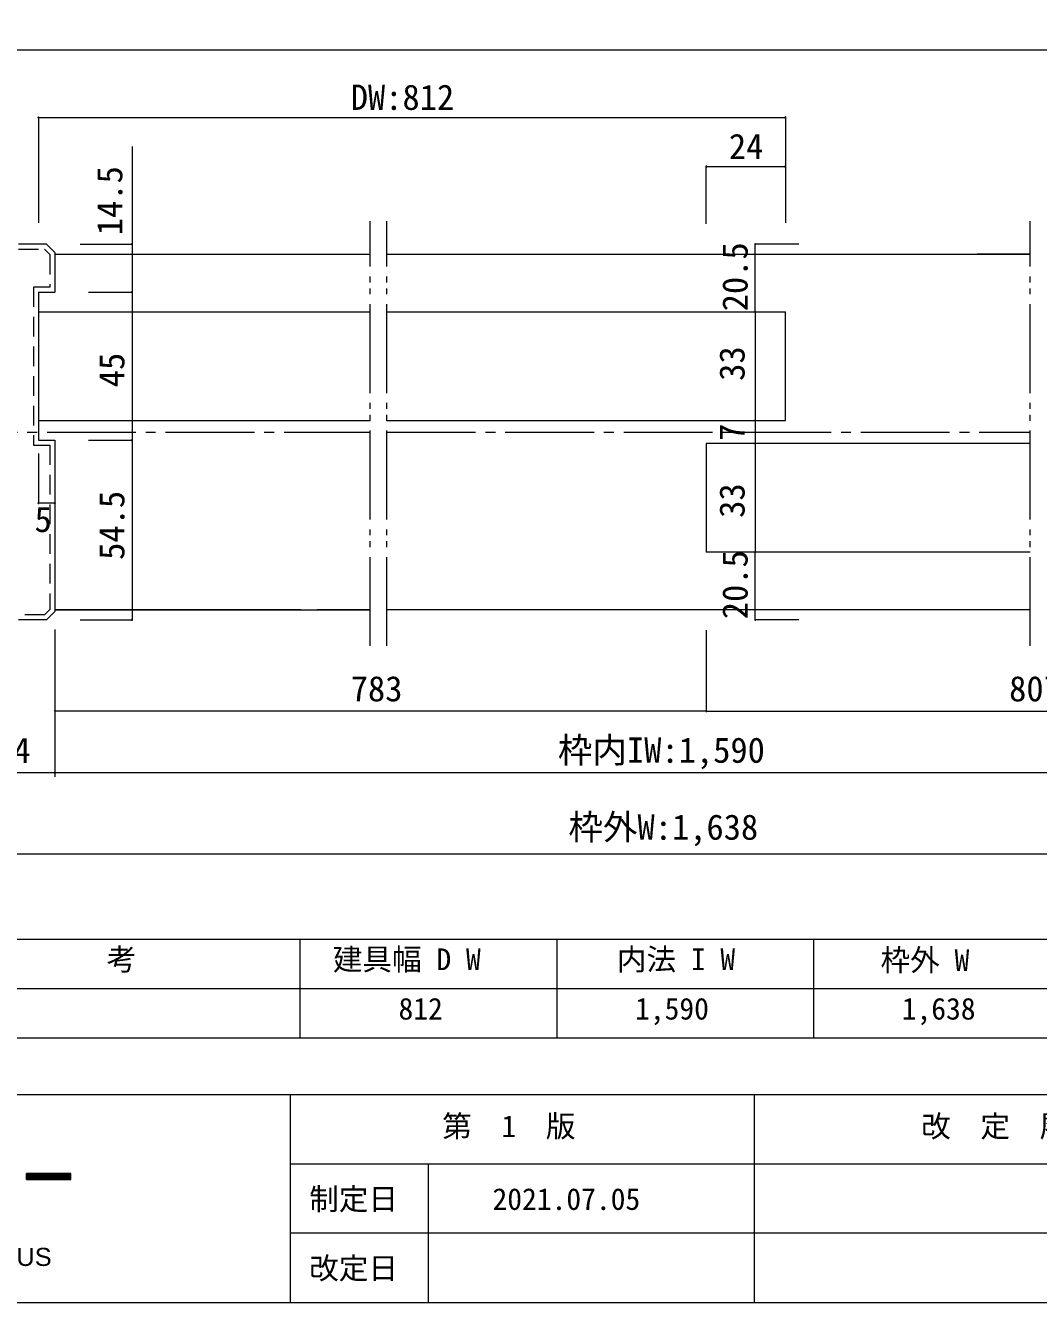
# Model space of a CAD drawing. Units: millimetres at full size, with parts at other scales. Extents: x -1985 to 2015, y -1370 to 1400.
# Drawn here: x -1443 to -417, y -1370 to -78 of the extents above; entities that cross this region are included whole.
import ezdxf
from ezdxf.enums import TextEntityAlignment as Align

# ---------------------------------------------------------------- set-up
doc = ezdxf.new("R2010")
doc.units = ezdxf.units.MM
doc.header["$LTSCALE"] = 10
for name, pattern in [('CHAIN2', [12, 9, -1, 1, -1]), ('DOUBLE_CHAIN2', [12.8, 9, -1, 0.6, -0.6, 0.6, -1]), ('USER9', [3, 2, -1])]:
    doc.linetypes.add(name, pattern=pattern)
for name, color, linetype, lineweight in [('1-0_H-SYM', 7, 'Continuous', 20), ('1-1_0', 7, 'Continuous', 20), ('2-0_18', 7, 'Continuous', 20), ('8-0', 7, 'Continuous', 9)]:
    doc.layers.add(name, color=color, linetype=linetype, lineweight=lineweight)
doc.layers.add('9-0', color=7, linetype='Continuous')
doc.styles.add('AR ADGothicJP Medium', font='')
doc.styles.add('ＭＳ ゴシック', font='')
doc.styles.get('AR ADGothicJP Medium').set_extended_font_data('AR ADGothicJP Medium')
doc.styles.get('ＭＳ ゴシック').set_extended_font_data('MS Gothic')

msp = doc.modelspace()

# ---------------------------------------------------------------- linework, layer by layer
at = {"layer": '1-0_H-SYM'}
for p, q in [((395, -102.5), (-1935, -102.5)), ((395, -102.5), (-1935, -102.5)), ((395, -1002.5), (-1935, -1002.5))]:
    msp.add_line(p, q, dxfattribs=at)
at = {"layer": '1-1_0'}
for p, q in [((395, -102.5), (-1935, -102.5)), ((395, -102.5), (-1935, -102.5)), ((395, -1002.5), (-1935, -1002.5)), ((395, -1002.5), (-1935, -1002.5)), ((-1165, -1002.5), (-1165, -1102.5)), ((-905, -1002.5), (-905, -1102.5)), ((-645, -1002.5), (-645, -1102.5)), ((395, -1052.5), (-1935, -1052.5)), ((395, -1102.5), (-1935, -1102.5)), ((2015, -1160), (-1985, -1160)), ((-1175, -1160), (-1175, -1370)), ((-705, -1160), (-705, -1370)), ((2015, -1230), (-1175, -1230)), ((-1035, -1230), (-1035, -1370)), ((75, -1300), (-1175, -1300))]:
    msp.add_line(p, q, dxfattribs=at)
msp.add_lwpolyline([(-1985, -1370), (2015, -1370), (2015, 1400), (-1985, 1400)], close=True, dxfattribs=at)
at = {"layer": '2-0_18', "color": 4, "lineweight": 9}
for p, q in [((-1429.8, -170.56), (-1429.8, -277.35)), ((-1429.8, -170.56), (-673.5, -170.56)), ((-673.5, -170.56), (-673.5, -277.35)), ((-1334.99, -199.85), (-1334.99, -347.27)), ((-1387.39, -298.93), (-1334.99, -298.93)), ((-659.91, -298.93), (-703.98, -298.93)), ((-703.98, -367.27), (-703.98, -298.93)), ((-1379.06, -347.27), (-1334.99, -347.27)), ((-1379.06, -347.27), (-1334.99, -347.27)), ((-1334.99, -347.27), (-1334.99, -678.93)), ((-703.98, -367.27), (-703.98, -610.6)), ((-1334.99, -400.6), (-1334.99, -678.93)), ((-1379.06, -497.27), (-1334.99, -497.27)), ((-659.91, -610.6), (-708.15, -610.6)), ((-659.91, -610.6), (-708.15, -610.6)), ((-1387.39, -678.93), (-1334.99, -678.93)), ((-1413.13, -688.93), (-1413.13, -837.89)), ((-753.5, -689.41), (-753.5, -771.37)), ((-753.5, -771.37), (-1413.13, -771.37)), ((-753.5, -771.37), (-673.5, -771.37)), ((-673.5, -771.37), (-159.89, -771.37)), ((-1493.13, -833.73), (-1413.13, -833.73)), ((-1413.13, -833.73), (-159.89, -833.73)), ((-1493.13, -915.74), (-79.89, -915.74))]:
    msp.add_line(p, q, dxfattribs=at)
at = {"layer": '2-0_18', "linetype": 'DOUBLE_CHAIN2'}
for p, q in [((-1093.8, -705.51), (-1093.8, -275.4)), ((-1077.13, -705.51), (-1077.13, -275.4)), ((-425.54, -705.51), (-425.54, -275.4))]:
    msp.add_line(p, q, dxfattribs=at)
at = {"layer": '2-0_18'}
for p, q in [((-1421.47, -298.93), (-1449.8, -298.93)), ((-1413.13, -307.27), (-1421.47, -298.93)), ((-1413.13, -307.27), (-1413.13, -347.27)), ((-1413.13, -308.93), (-1093.8, -308.93)), ((-1077.13, -308.93), (-425.54, -308.93)), ((-425.54, -308.93), (-479.23, -308.93)), ((-1429.8, -347.27), (-1413.13, -347.27)), ((-1429.8, -347.27), (-1429.8, -497.27)), ((-1429.8, -367.27), (-1429.8, -477.27)), ((-1429.8, -367.27), (-1093.8, -367.27)), ((-1077.13, -367.27), (-673.5, -367.27)), ((-673.5, -477.27), (-673.5, -367.27)), ((-1429.8, -477.27), (-1093.8, -477.27)), ((-1077.13, -477.27), (-673.5, -477.27)), ((-1429.8, -497.27), (-1413.13, -497.27)), ((-1413.13, -497.27), (-1413.13, -670.6)), ((-425.54, -500.6), (-736.83, -500.6)), ((-1429.8, -510.71), (-1429.8, -561.37)), ((-1413.13, -560.85), (-1429.8, -560.85)), ((-425.54, -610.6), (-753.5, -610.6)), ((-425.54, -610.6), (-736.83, -610.6)), ((-1413.13, -670.6), (-1421.47, -678.93)), ((-1413.13, -670.6), (-1421.47, -678.93)), ((-1413.13, -668.93), (-1093.8, -668.93)), ((-1164.15, -668.93), (-1413.13, -668.93)), ((-1093.8, -668.93), (-1147.49, -668.93)), ((-425.54, -668.93), (-1077.13, -668.93)), ((-425.54, -668.93), (-1077.13, -668.93)), ((-1421.47, -678.93), (-1449.8, -678.93))]:
    msp.add_line(p, q, dxfattribs=at)
at = {"layer": '2-0_18', "color": 4, "linetype": 'CHAIN2', "lineweight": 9}
for p, q in [((-1541.07, -488.94), (-1093.8, -488.94)), ((-1077.13, -488.93), (-425.54, -488.93))]:
    msp.add_line(p, q, dxfattribs=at)
at = {"layer": '2-0_18', "color": 4, "lineweight": 9}
for points in [[(-753.5, -278.1), (-753.5, -220.34), (-673.5, -220.34)], [(-659.91, -678.93), (-703.98, -678.93), (-703.98, -610.6)]]:
    msp.add_lwpolyline(points, dxfattribs=at)
at = {"layer": '2-0_18', "linetype": 'USER9'}
msp.add_lwpolyline([(-1449.8, -303.93), (-1423.54, -303.93), (-1418.13, -309.34), (-1418.13, -342.27), (-1434.8, -342.27), (-1434.8, -502.27), (-1418.13, -502.27), (-1418.13, -668.53), (-1423.54, -673.93), (-1449.8, -673.93)], dxfattribs=at)
at = {"layer": '2-0_18'}
msp.add_lwpolyline([(-425.54, -500.6), (-753.5, -500.6), (-753.5, -610.6)], dxfattribs=at)
at = {"layer": '2-0_18', "color": 4, "lineweight": 9}
for centre, start, end in [((-1429.8, -170.56), 0, 180), ((-1429.8, -170.56), 180, 0), ((-673.5, -170.56), 0, 180), ((-673.5, -170.56), 180, 0), ((-753.5, -220.34), 0, 180), ((-753.5, -220.34), 180, 0), ((-673.5, -220.34), 0, 180), ((-673.5, -220.34), 180, 0), ((-1334.99, -298.93), 90, 270), ((-1334.99, -298.93), 270, 90), ((-703.98, -298.93), 90, 270), ((-703.98, -298.93), 90, 270), ((-703.98, -298.93), 270, 90), ((-703.98, -298.93), 270, 90), ((-1334.99, -347.27), 90, 270), ((-1334.99, -347.27), 90, 270), ((-1334.99, -347.27), 270, 90), ((-1334.99, -347.27), 270, 90), ((-703.98, -367.27), 0, 180), ((-703.98, -367.27), 0, 180), ((-703.98, -367.27), 90, 270), ((-703.98, -367.27), 90, 270), ((-703.98, -367.27), 180, 0), ((-703.98, -367.27), 180, 0), ((-703.98, -367.27), 270, 90), ((-703.98, -367.27), 270, 90), ((-703.98, -477.27), 0, 180), ((-703.98, -477.27), 0, 180), ((-703.98, -477.27), 180, 0), ((-703.98, -477.27), 180, 0), ((-1334.99, -497.27), 90, 270), ((-1334.99, -497.27), 270, 90), ((-703.98, -500.6), 0, 180), ((-703.98, -500.6), 0, 180), ((-703.98, -500.6), 180, 0), ((-703.98, -500.6), 180, 0), ((-703.98, -610.6), 90, 270), ((-703.98, -610.6), 90, 270), ((-703.98, -610.6), 270, 90), ((-703.98, -610.6), 270, 90), ((-1334.99, -678.93), 90, 270), ((-1334.99, -678.93), 90, 270), ((-1334.99, -678.93), 270, 90), ((-1334.99, -678.93), 270, 90), ((-703.98, -678.93), 90, 270), ((-703.98, -678.93), 90, 270), ((-703.98, -678.93), 270, 90), ((-703.98, -678.93), 270, 90), ((-1413.13, -771.37), 0, 180), ((-753.5, -771.37), 0, 180), ((-753.5, -771.37), 0, 180), ((-753.5, -771.37), 180, 0), ((-753.5, -771.37), 180, 0), ((-1413.13, -833.73), 0, 180), ((-1413.13, -833.73), 180, 0)]:
    msp.add_arc(centre, 0.521, start, end, dxfattribs=at)
at = {"layer": '2-0_18'}
for centre, start, end in [((-1429.8, -560.85), 90, 270), ((-1429.8, -560.85), 270, 90), ((-1413.13, -560.85), 90, 270), ((-1413.13, -560.85), 270, 90)]:
    msp.add_arc(centre, 0.521, start, end, dxfattribs=at)
at = {"layer": '8-0', "lineweight": 20}
for p, q in [((-1396.81, -1239.55), (-1441.81, -1239.55)), ((-1441.81, -1245.55), (-1441.81, -1239.55)), ((-1396.81, -1245.55), (-1396.81, -1239.55)), ((-1396.81, -1245.55), (-1441.81, -1245.55))]:
    msp.add_line(p, q, dxfattribs=at)
at = {"layer": '8-0'}
for p, q in [((-1441.81, -1239.65), (-1396.81, -1239.65)), ((-1441.81, -1239.75), (-1396.81, -1239.75)), ((-1441.81, -1239.85), (-1396.81, -1239.85)), ((-1441.81, -1239.95), (-1396.81, -1239.95)), ((-1441.81, -1240.05), (-1396.81, -1240.05)), ((-1441.81, -1240.15), (-1396.81, -1240.15)), ((-1441.81, -1240.25), (-1396.81, -1240.25)), ((-1441.81, -1240.35), (-1396.81, -1240.35)), ((-1441.81, -1240.45), (-1396.81, -1240.45)), ((-1441.81, -1240.55), (-1396.81, -1240.55)), ((-1441.81, -1240.65), (-1396.81, -1240.65)), ((-1441.81, -1240.75), (-1396.81, -1240.75)), ((-1441.81, -1240.85), (-1396.81, -1240.85)), ((-1441.81, -1240.95), (-1396.81, -1240.95)), ((-1441.81, -1241.05), (-1396.81, -1241.05)), ((-1441.81, -1241.15), (-1396.81, -1241.15)), ((-1441.81, -1241.25), (-1396.81, -1241.25)), ((-1441.81, -1241.35), (-1396.81, -1241.35)), ((-1441.81, -1241.45), (-1396.81, -1241.45)), ((-1441.81, -1241.55), (-1396.81, -1241.55)), ((-1441.81, -1241.65), (-1396.81, -1241.65)), ((-1441.81, -1241.75), (-1396.81, -1241.75)), ((-1441.81, -1241.85), (-1396.81, -1241.85)), ((-1441.81, -1241.95), (-1396.81, -1241.95)), ((-1441.81, -1242.05), (-1396.81, -1242.05)), ((-1441.81, -1242.15), (-1396.81, -1242.15)), ((-1441.81, -1242.25), (-1396.81, -1242.25)), ((-1441.81, -1242.35), (-1396.81, -1242.35)), ((-1441.81, -1242.45), (-1396.81, -1242.45)), ((-1441.81, -1242.55), (-1396.81, -1242.55)), ((-1441.81, -1242.65), (-1396.81, -1242.65)), ((-1441.81, -1242.75), (-1396.81, -1242.75)), ((-1441.81, -1242.85), (-1396.81, -1242.85)), ((-1441.81, -1242.95), (-1396.81, -1242.95)), ((-1441.81, -1243.05), (-1396.81, -1243.05)), ((-1441.81, -1243.15), (-1396.81, -1243.15)), ((-1441.81, -1243.25), (-1396.81, -1243.25)), ((-1441.81, -1243.35), (-1396.81, -1243.35)), ((-1441.81, -1243.45), (-1396.81, -1243.45)), ((-1441.81, -1243.55), (-1396.81, -1243.55)), ((-1441.81, -1243.65), (-1396.81, -1243.65)), ((-1441.81, -1243.75), (-1396.81, -1243.75)), ((-1441.81, -1243.85), (-1396.81, -1243.85)), ((-1441.81, -1243.95), (-1396.81, -1243.95)), ((-1441.81, -1244.05), (-1396.81, -1244.05)), ((-1441.81, -1244.15), (-1396.81, -1244.15)), ((-1441.81, -1244.25), (-1396.81, -1244.25)), ((-1441.81, -1244.35), (-1396.81, -1244.35)), ((-1441.81, -1244.45), (-1396.81, -1244.45)), ((-1441.81, -1244.55), (-1396.81, -1244.55)), ((-1441.81, -1244.65), (-1396.81, -1244.65)), ((-1441.81, -1244.75), (-1396.81, -1244.75)), ((-1441.81, -1244.85), (-1396.81, -1244.85)), ((-1441.81, -1244.95), (-1396.81, -1244.95)), ((-1441.81, -1245.05), (-1396.81, -1245.05)), ((-1441.81, -1245.15), (-1396.81, -1245.15)), ((-1441.81, -1245.25), (-1396.81, -1245.25)), ((-1441.81, -1245.35), (-1396.81, -1245.35)), ((-1441.81, -1245.45), (-1396.81, -1245.45)), ((-1441.81, -1245.55), (-1396.81, -1245.55))]:
    msp.add_line(p, q, dxfattribs=at)

# ---------------------------------------------------------------- texts
at = {"layer": '1-1_0', "style": 'ＭＳ ゴシック'}
for s, p in [('備\u3000\u3000\u3000\u3000\u3000\u3000考', (-1570.54, -1040.24)), ('建具幅 D W', (-1131.7, -1040.24)), ('内法 I W', (-844.13, -1040.24)), ('枠外 W', (-577.08, -1041.02)), ('812', (-1065.17, -1090.25)), ('1,590', (-825.67, -1090.25)), ('1,638', (-555.67, -1090.25)), ('第\u30001\u3000版', (-1020.97, -1209.21)), ('改\u3000定\u3000履\u3000歴 / History', (-536.02, -1209.21)), ('制定日', (-1155.61, -1282.92)), ('2021.07.05', (-970, -1282.92)), ('改定日', (-1155.61, -1352.92))]:
    msp.add_text(s, height=21.99, dxfattribs=at).set_placement(p, align=Align.BOTTOM_LEFT)
at = {"layer": '2-0_18', "style": 'ＭＳ ゴシック'}
for s, p in [('DW:812', (-1113.54, -170.56)), ('24', (-730.64, -220.34)), ('5', (-1433.65, -597.84)), ('783', (-1113.54, -769.29)), ('807', (-446.92, -769.29)), ('24', (-1472.69, -831.64)), ('枠内IW:1,590', (-903.85, -831.43)), ('枠外W:1,638', (-893.18, -909.35))]:
    msp.add_text(s, height=25.66, dxfattribs=at).set_placement(p, align=Align.BOTTOM_LEFT)
for s, p in [('14.5', (-1337.07, -289.7)), ('20.5', (-703.98, -366.75)), ('45', (-1334.99, -443.65)), ('33', (-706.98, -437.11)), ('7', (-706.98, -497.82)), ('54.5', (-1334.99, -618.34)), ('33', (-706.98, -575.81)), ('20.5', (-703.98, -678.41))]:
    msp.add_text(s, height=25.66, rotation=90, dxfattribs=at).set_placement(p, align=Align.BOTTOM_LEFT)
at = {"layer": '9-0', "style": 'AR ADGothicJP Medium', "width": 1.05}
msp.add_text(' PLUS', height=18.33, dxfattribs=at).set_placement((-1490.71, -1338.54), align=Align.BOTTOM_LEFT)

doc.saveas('drawing.dxf')
